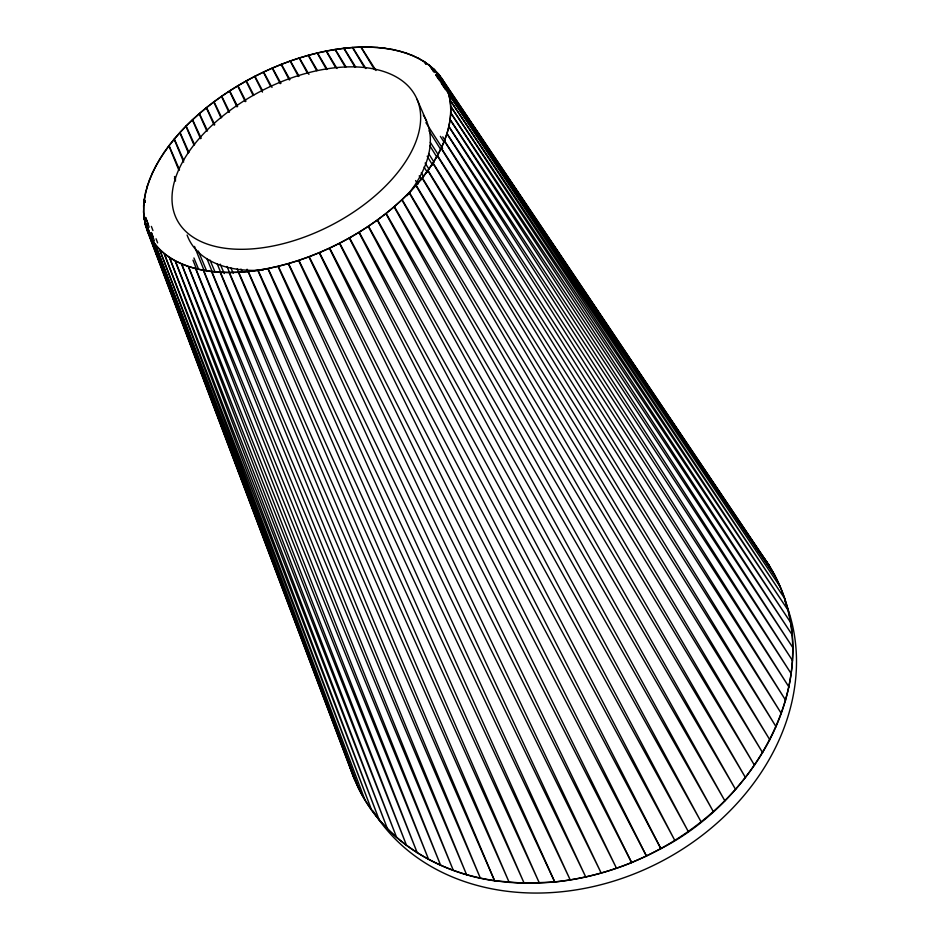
<?xml version="1.0" encoding="UTF-8"?>
<svg xmlns="http://www.w3.org/2000/svg" width="940" height="940" viewBox="0 0 940 940"><rect width="100%" height="100%" fill="white"/><g stroke="black" fill="none" stroke-linecap="round" stroke-linejoin="round"><path stroke-width="1.41" d="M143.514 211.9L144.231 199.409L145.277 202.159M143.597 205.637L145.453 192.876M147.227 186.238L144.255 199.209L145.324 201.947M145.5 192.677L149.554 179.528M147.298 186.038L152.421 172.772M149.636 179.329L155.793 165.992M152.515 172.572L159.671 159.213M155.911 165.792L164.03 152.468M159.8 159.013L168.859 145.759L178.87 170.222M164.171 152.257L174.123 139.12L183.676 162.138M187.095 235.035A132.74 76.14 -27.3 0 0 258.23 270.368L278.017 266.443L554.764 882.002C581.143 879.229 607.052 872.579 631.633 862.615L329.411 248.301L309.248 256.784L616.534 868.302L319.224 252.813L298.92 260.439L601.224 873.107L308.931 256.902L288.592 263.647L585.761 877.008L298.603 260.545L278.322 266.373L570.251 879.969L288.286 263.729L268.147 268.605L554.764 882.002L524.179 883.248L494.605 880.78L229.43 272.635L248.019 271.648M369.056 47L352.629 47.411L365.883 68.538M377.069 47.388L361.066 47L375.977 70.524M369.303 47.012L384.824 48.187M377.304 47.411L392.274 49.397M385.048 48.222L399.406 51.019M392.497 49.444L406.197 53.04M399.618 51.066L412.601 55.46M406.397 53.098L418.606 58.292M412.789 55.542L424.175 61.511L425.797 63.955M418.782 58.374L429.286 65.118L433.352 71.217M444.644 83.213L438.134 73.59L769.461 565.998C832.828 669.198 758.098 798.824 660.867 848.656L339.763 243.237L358.939 232.45L674.838 840.489L349.621 237.938L368.28 226.481L688.292 831.559L359.233 232.274L377.281 220.207L701.146 821.936L368.551 226.293L385.917 213.674L713.354 811.655L377.551 220.019L394.142 206.906L724.846 800.798L386.176 213.474L401.909 199.938L735.562 789.4L394.377 206.694L409.194 192.794L745.455 777.545L402.132 199.715L415.974 185.533L754.491 765.278L409.405 192.583L422.201 178.165L762.622 752.682L416.162 185.309L427.865 170.751L769.813 739.803L422.377 177.942L432.929 163.302L776.064 726.726L428.017 170.528L437.406 155.852L781.328 713.507L433.082 163.078L441.248 148.461L785.605 700.218L437.523 155.629L444.456 141.129L788.895 686.917L441.353 148.238L447.029 133.915L791.186 673.675L444.549 140.918L448.956 126.829L792.491 660.538L447.099 133.703L450.237 119.921L792.82 647.59L449.003 126.618L450.883 113.2L792.173 634.852L450.272 119.709L450.883 106.702L790.599 622.409L450.895 113L450.26 100.451L788.096 610.295L450.871 106.514L449.014 94.458L784.689 598.557L450.225 100.263L447.158 88.76L780.435 587.23L448.968 94.282L444.726 83.378M445.525 86.28L434.045 69.231L441.612 78.161L769.461 565.998L756.277 547.891A233.696 189.339 -27.3 0 1 758.709 550.969M434.339 72.521L429.427 65.224L438.028 73.461L775.347 576.373L447.099 88.595L441.706 78.314M435.972 74.953L448.239 93.189M425.973 64.049L424.339 61.605L433.904 69.102L445.313 86.163M435.784 74.883L439.027 79.759M441.471 83.413L445.525 89.523M442.752 136.829L445.161 140.518M425.902 122.647L442.634 148.555M430.273 142.257L438.193 154.63M428.546 153.467L434.045 162.138M440.366 136.347L444.279 142.551M425.127 163.031L429.028 169.247M429.098 130.907L440.754 149.601M355.602 66.893L344.017 48.199L360.819 47.012L374.555 69.607M421.249 172.796L423.564 176.532M429.78 145.63L436.701 156.874M345.979 66.881L335.263 49.385L352.371 47.423L364.45 67.562M415.586 180.574L417.889 184.322M427.183 156.204L432.518 164.993M337.002 68.514L326.392 50.96L343.758 48.234L354.968 67.186M424.093 167.014L427.101 172.055M327.202 69.266L317.438 52.91L334.993 49.432L345.344 67.198M419.205 175.851L421.449 179.646M317.356 70.394L308.438 55.213L326.121 51.007L335.615 67.539M308.954 74.377L299.402 57.892L317.168 52.969L326.532 69.548M299.084 76.175L290.378 60.912L308.167 55.296L316.721 70.688M289.978 79.594L281.377 64.273L299.132 57.975L307.58 73.438M280.942 83.343L272.447 67.95L290.108 61.006L298.415 76.492M272.001 87.42L263.6 71.945L281.107 64.378L289.32 79.947M262.46 90.475L254.881 76.246L272.177 68.068L280.273 83.683M253.776 95.105L246.292 80.828L263.341 72.075L270.649 86.433M245.939 101.32L237.891 85.681L254.611 76.375L262.483 92.108M237.62 106.502L229.677 90.804L246.033 80.969L253.154 95.457M229.513 111.895L221.699 96.15L237.632 85.834L245.27 101.673M146.863 229.748L151.998 240.158L359.197 789.635C384.73 840.983 438.91 873.048 494.593 880.78L238.443 272.389L220.465 272.4L480.375 878.183L229.16 272.635L211.853 271.672L466.604 874.729L220.195 272.389L203.639 270.473L453.35 870.428L211.594 271.648L195.861 268.793L440.672 865.317L203.404 270.426L188.541 266.654L428.616 859.418L195.638 268.734L181.702 264.081L417.243 852.803L188.329 266.584L175.392 261.073L406.573 845.483L181.514 263.987L169.6 257.654L396.656 837.516L175.204 260.979L164.359 253.847L387.515 828.951L169.435 257.548L159.694 249.676L379.184 819.833L164.218 253.73L155.593 245.152L371.676 810.209L159.565 249.547L152.092 240.311L365.014 800.128L155.488 245.011L149.178 235.165L359.197 789.647L354.251 778.802L146.804 229.583L144.043 218.186L145.077 220.935M221.687 117.559L213.968 101.731L229.43 90.957L236.974 106.878M214.755 124.726L206.518 107.513L221.464 96.315L228.89 112.295M207.493 130.766L199.362 113.493L213.733 101.908L221.041 117.888M201.148 138.262L192.547 119.638L206.295 107.701L214.109 125.09M258.136 270.368L539.384 883.095L267.853 268.675L248.313 271.613L524.179 883.248L257.83 270.403L238.737 272.377L509.221 882.472L247.079 269.228M194.568 144.654L186.073 125.937L199.151 113.681L206.847 131.095M188.952 152.468L179.975 132.375L192.347 119.827L200.537 138.685M240.957 269.016L242.156 271.695M183.711 160.411L174.288 138.92L185.885 126.136L193.969 145.03M230.864 267.877L233.226 273.246M417.043 99.276A134.35 75.705 -27.3 0 1 261.767 247.878A134.35 75.705 -27.3 0 1 210.184 127.065A134.35 75.705 -27.3 0 1 417.043 99.276L426.643 121.413M179.481 169.811L169.012 145.559L179.799 132.575L188.329 152.821M220.195 264.128L224.261 273.563M174.488 176.532L175.627 179.223M210.008 260.122L215.154 272.259M237.233 268.911L238.936 272.964M198.317 251.05L206.812 271.355M226.963 266.42L229.771 273.188M193.922 257.959L198.399 268.805M217.258 263.999L221.159 273.517M174.476 178.318L175.58 181.032M206.917 258.582L212.417 272.189M194.486 246.409L204.286 270.932M192.982 260.157L196.754 269.709M145.606 217.387L148.238 224.249M151.387 232.474L152.962 236.586M145.054 220.747L144.008 218.01L143.585 205.825M146.1 223.485L151.845 238.572M151.375 226.411L152.938 230.535M156.052 238.76L157.614 242.884M172.678 296.617L145.113 223.908L143.514 212.088M173.724 299.367L177.366 308.966M178.4 311.716L183.089 324.065M184.123 326.803L201.818 373.45M202.852 376.2L206.495 385.799M208.574 391.287L212.217 400.898M213.263 403.636L217.422 414.611M218.985 418.735L221.582 425.597M224.707 433.822L227.821 442.059M229.383 446.171L230.946 450.284M231.992 453.033L236.668 465.382M237.714 468.12L241.345 477.731M242.391 480.469L246.033 490.081M248.113 495.568L250.71 502.418M253.835 510.655L255.398 514.768M264.234 538.091L265.797 542.216M276.207 569.652L279.85 579.252M282.964 587.488L284.526 591.601M293.374 614.925L294.937 619.049M298.05 627.274L299.613 631.398M145.594 217.587L149.213 227.186M151.293 232.685L154.395 240.91M146.111 223.673L151.798 238.772M354.251 778.802L145.16 224.084L149.108 235.012M348.023 760.049L350.162 767.651M423.294 115.056A132.74 76.14 -27.3 0 1 407.126 195.673M263.224 270.144A132.74 76.14 -27.3 0 1 260.709 270.274M784.618 600.249A231.675 188.893 -27.3 0 1 659.058 862.626A231.675 188.893 -27.3 0 1 373.192 811.102M760.343 553.037A233.696 189.339 -27.3 0 1 653.018 852.674A233.696 189.339 -27.3 0 1 348.74 762.575M349.328 238.102L329.717 248.16L646.438 856.046L660.867 848.667L349.328 238.102M339.469 243.389L319.529 252.684L631.633 862.615L646.438 856.046L339.469 243.389"/></g></svg>
